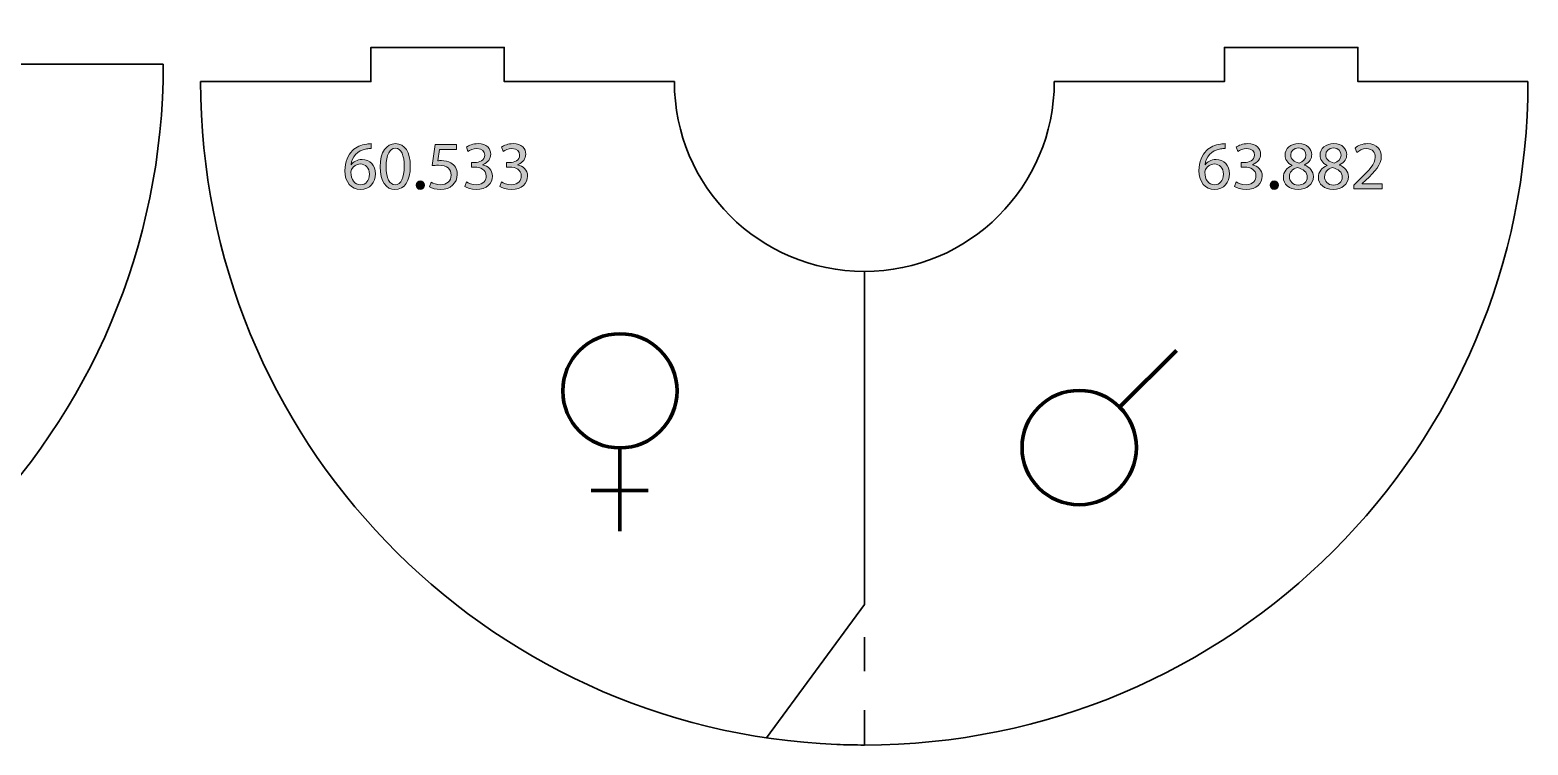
# Model space of a CAD drawing. Header units: inches. Extents: x 3 to 336, y -207 to -2.
# Drawn here: x 227.7 to 336.1, y -159.9 to -108.2 of the extents above; entities that cross this region are included whole.
import ezdxf

# ---------------------------------------------------------------- set-up
doc = ezdxf.new("R2010")
doc.units = ezdxf.units.IN
doc.header["$MEASUREMENT"] = 0
doc.linetypes.add('AI-Linetype-2', pattern=[5.291667, 2.469444, -2.822222])
doc.layers.add('cut', color=7, linetype='Continuous')
doc.layers.add('graveer', color=7, linetype='Continuous')

# ---------------------------------------------------------------- blocks, each defined once
blk = doc.blocks.new('block 30')
at = {"layer": 'graveer'}
h = blk.add_hatch(color=7, dxfattribs=at)
h.dxf.hatch_style = 2
edge = h.paths.add_edge_path()
edge.add_spline(control_points=[(252.39, -116.8), (252.3, -116.79), (252.19, -116.8), (252.07, -116.82), (251.38, -116.93), (251.02, -117.43), (250.95, -117.96), (250.95, -117.96), (250.96, -117.96), (250.96, -117.96), (251.12, -117.75), (251.38, -117.59), (251.74, -117.59), (252.31, -117.59), (252.71, -118), (252.71, -118.62), (252.71, -119.21), (252.31, -119.76), (251.64, -119.76), (250.95, -119.76), (250.5, -119.22), (250.5, -118.39), (250.5, -117.75), (250.73, -117.26), (251.05, -116.94), (251.31, -116.68), (251.67, -116.51), (252.08, -116.47), (252.2, -116.45), (252.31, -116.44), (252.39, -116.44), (252.39, -116.44), (252.39, -116.8), (252.39, -116.8)], knot_values=[0, 0, 0, 0, 1, 1, 1, 2, 2, 2, 3, 3, 3, 4, 4, 4, 5, 5, 5, 6, 6, 6, 7, 7, 7, 8, 8, 8, 9, 9, 9, 10, 10, 10, 11, 11, 11, 11], degree=3, periodic=1)
edge = h.paths.add_edge_path()
edge.add_spline(control_points=[(252.27, -118.65), (252.27, -118.19), (252.01, -117.91), (251.61, -117.91), (251.34, -117.91), (251.1, -118.08), (250.98, -118.31), (250.95, -118.36), (250.93, -118.42), (250.93, -118.5), (250.94, -119.03), (251.19, -119.42), (251.64, -119.42), (252.02, -119.42), (252.27, -119.11), (252.27, -118.65)], knot_values=[0, 0, 0, 0, 1, 1, 1, 2, 2, 2, 3, 3, 3, 4, 4, 4, 5, 5, 5, 5], degree=3, periodic=1)
h = blk.add_hatch(color=7, dxfattribs=at)
h.dxf.hatch_style = 2
edge = h.paths.add_edge_path()
edge.add_spline(control_points=[(255.23, -118.06), (255.23, -119.15), (254.82, -119.76), (254.11, -119.76), (253.48, -119.76), (253.06, -119.17), (253.05, -118.11), (253.05, -117.03), (253.51, -116.44), (254.16, -116.44), (254.84, -116.44), (255.23, -117.04), (255.23, -118.06)], knot_values=[0, 0, 0, 0, 1, 1, 1, 2, 2, 2, 3, 3, 3, 4, 4, 4, 4], degree=3, periodic=1)
edge = h.paths.add_edge_path()
edge.add_spline(control_points=[(253.48, -118.11), (253.48, -118.95), (253.74, -119.42), (254.13, -119.42), (254.58, -119.42), (254.79, -118.9), (254.79, -118.08), (254.79, -117.29), (254.59, -116.77), (254.14, -116.77), (253.76, -116.77), (253.48, -117.24), (253.48, -118.11)], knot_values=[0, 0, 0, 0, 1, 1, 1, 2, 2, 2, 3, 3, 3, 4, 4, 4, 4], degree=3, periodic=1)
h = blk.add_hatch(color=7, dxfattribs=at)
h.dxf.hatch_style = 2
edge = h.paths.add_edge_path()
edge.add_spline(control_points=[(258.57, -116.86), (258.57, -116.86), (257.34, -116.86), (257.34, -116.86), (257.34, -116.86), (257.22, -117.68), (257.22, -117.68), (257.29, -117.67), (257.36, -117.66), (257.48, -117.66), (257.73, -117.66), (257.97, -117.72), (258.17, -117.83), (258.42, -117.98), (258.63, -118.25), (258.63, -118.66), (258.63, -119.29), (258.13, -119.76), (257.43, -119.76), (257.08, -119.76), (256.79, -119.66), (256.63, -119.56), (256.63, -119.56), (256.74, -119.23), (256.74, -119.23), (256.88, -119.31), (257.14, -119.41), (257.43, -119.41), (257.84, -119.41), (258.19, -119.14), (258.19, -118.71), (258.18, -118.29), (257.91, -118), (257.27, -118), (257.08, -118), (256.94, -118.02), (256.82, -118.03), (256.82, -118.03), (257.03, -116.49), (257.03, -116.49), (257.03, -116.49), (258.57, -116.49), (258.57, -116.49), (258.57, -116.49), (258.57, -116.86), (258.57, -116.86)], knot_values=[0, 0, 0, 0, 1, 1, 1, 2, 2, 2, 3, 3, 3, 4, 4, 4, 5, 5, 5, 6, 6, 6, 7, 7, 7, 8, 8, 8, 9, 9, 9, 10, 10, 10, 11, 11, 11, 12, 12, 12, 13, 13, 13, 14, 14, 14, 15, 15, 15, 15], degree=3, periodic=1)
h = blk.add_hatch(color=7, dxfattribs=at)
h.dxf.hatch_style = 2
edge = h.paths.add_edge_path()
edge.add_spline(control_points=[(259.29, -119.2), (259.41, -119.28), (259.7, -119.41), (260, -119.41), (260.56, -119.41), (260.73, -119.05), (260.72, -118.78), (260.72, -118.33), (260.31, -118.14), (259.89, -118.14), (259.89, -118.14), (259.65, -118.14), (259.65, -118.14), (259.65, -118.14), (259.65, -117.81), (259.65, -117.81), (259.65, -117.81), (259.89, -117.81), (259.89, -117.81), (260.21, -117.81), (260.61, -117.65), (260.61, -117.27), (260.61, -117.01), (260.45, -116.79), (260.05, -116.79), (259.79, -116.79), (259.54, -116.9), (259.4, -117), (259.4, -117), (259.29, -116.68), (259.29, -116.68), (259.46, -116.56), (259.78, -116.44), (260.13, -116.44), (260.76, -116.44), (261.05, -116.81), (261.05, -117.2), (261.05, -117.53), (260.85, -117.81), (260.46, -117.96), (260.46, -117.96), (260.46, -117.97), (260.46, -117.97), (260.85, -118.05), (261.17, -118.34), (261.17, -118.79), (261.17, -119.31), (260.77, -119.76), (260, -119.76), (259.64, -119.76), (259.32, -119.64), (259.17, -119.54), (259.17, -119.54), (259.29, -119.2), (259.29, -119.2)], knot_values=[0, 0, 0, 0, 1, 1, 1, 2, 2, 2, 3, 3, 3, 4, 4, 4, 5, 5, 5, 6, 6, 6, 7, 7, 7, 8, 8, 8, 9, 9, 9, 10, 10, 10, 11, 11, 11, 12, 12, 12, 13, 13, 13, 14, 14, 14, 15, 15, 15, 16, 16, 16, 17, 17, 17, 18, 18, 18, 18], degree=3, periodic=1)
h = blk.add_hatch(color=7, dxfattribs=at)
h.dxf.hatch_style = 2
edge = h.paths.add_edge_path()
edge.add_spline(control_points=[(261.82, -119.2), (261.94, -119.28), (262.23, -119.41), (262.53, -119.41), (263.09, -119.41), (263.26, -119.05), (263.26, -118.78), (263.25, -118.33), (262.85, -118.14), (262.43, -118.14), (262.43, -118.14), (262.18, -118.14), (262.18, -118.14), (262.18, -118.14), (262.18, -117.81), (262.18, -117.81), (262.18, -117.81), (262.43, -117.81), (262.43, -117.81), (262.74, -117.81), (263.14, -117.65), (263.14, -117.27), (263.14, -117.01), (262.98, -116.79), (262.58, -116.79), (262.32, -116.79), (262.08, -116.9), (261.94, -117), (261.94, -117), (261.82, -116.68), (261.82, -116.68), (261.99, -116.56), (262.32, -116.44), (262.66, -116.44), (263.3, -116.44), (263.58, -116.81), (263.58, -117.2), (263.58, -117.53), (263.39, -117.81), (262.99, -117.96), (262.99, -117.96), (262.99, -117.97), (262.99, -117.97), (263.39, -118.05), (263.71, -118.34), (263.71, -118.79), (263.71, -119.31), (263.31, -119.76), (262.54, -119.76), (262.17, -119.76), (261.86, -119.64), (261.7, -119.54), (261.7, -119.54), (261.82, -119.2), (261.82, -119.2)], knot_values=[0, 0, 0, 0, 1, 1, 1, 2, 2, 2, 3, 3, 3, 4, 4, 4, 5, 5, 5, 6, 6, 6, 7, 7, 7, 8, 8, 8, 9, 9, 9, 10, 10, 10, 11, 11, 11, 12, 12, 12, 13, 13, 13, 14, 14, 14, 15, 15, 15, 16, 16, 16, 17, 17, 17, 18, 18, 18, 18], degree=3, periodic=1)
h = blk.add_hatch(color=7, dxfattribs=at)
h.dxf.hatch_style = 2
edge = h.paths.add_edge_path()
edge.add_spline(control_points=[(255.66, -119.44), (255.66, -119.26), (255.78, -119.13), (255.96, -119.13), (256.13, -119.13), (256.25, -119.26), (256.25, -119.44), (256.25, -119.62), (256.13, -119.76), (255.95, -119.76), (255.78, -119.76), (255.66, -119.62), (255.66, -119.44)], knot_values=[0, 0, 0, 0, 1, 1, 1, 2, 2, 2, 3, 3, 3, 4, 4, 4, 4], degree=3, periodic=1)
at = {"layer": 'graveer', "lineweight": 0}
for points, knots in [([(252.39, -116.8), (252.3, -116.79), (252.19, -116.8), (252.07, -116.82), (251.38, -116.93), (251.02, -117.43), (250.95, -117.96), (250.95, -117.96), (250.96, -117.96), (250.96, -117.96), (251.12, -117.75), (251.38, -117.59), (251.74, -117.59), (252.31, -117.59), (252.71, -118), (252.71, -118.62), (252.71, -119.21), (252.31, -119.76), (251.64, -119.76), (250.95, -119.76), (250.5, -119.22), (250.5, -118.39), (250.5, -117.75), (250.73, -117.26), (251.05, -116.94), (251.31, -116.68), (251.67, -116.51), (252.08, -116.47), (252.2, -116.45), (252.31, -116.44), (252.39, -116.44), (252.39, -116.44), (252.39, -116.8), (252.39, -116.8)], [0, 0, 0, 0, 1, 1, 1, 2, 2, 2, 3, 3, 3, 4, 4, 4, 5, 5, 5, 6, 6, 6, 7, 7, 7, 8, 8, 8, 9, 9, 9, 10, 10, 10, 11, 11, 11, 11]), ([(255.23, -118.06), (255.23, -119.15), (254.82, -119.76), (254.11, -119.76), (253.48, -119.76), (253.06, -119.17), (253.05, -118.11), (253.05, -117.03), (253.51, -116.44), (254.16, -116.44), (254.84, -116.44), (255.23, -117.04), (255.23, -118.06)], [0, 0, 0, 0, 1, 1, 1, 2, 2, 2, 3, 3, 3, 4, 4, 4, 4]), ([(253.48, -118.11), (253.48, -118.95), (253.74, -119.42), (254.13, -119.42), (254.58, -119.42), (254.79, -118.9), (254.79, -118.08), (254.79, -117.29), (254.59, -116.77), (254.14, -116.77), (253.76, -116.77), (253.48, -117.24), (253.48, -118.11)], [0, 0, 0, 0, 1, 1, 1, 2, 2, 2, 3, 3, 3, 4, 4, 4, 4]), ([(258.57, -116.86), (258.57, -116.86), (257.34, -116.86), (257.34, -116.86), (257.34, -116.86), (257.22, -117.68), (257.22, -117.68), (257.29, -117.67), (257.36, -117.66), (257.48, -117.66), (257.73, -117.66), (257.97, -117.72), (258.17, -117.83), (258.42, -117.98), (258.63, -118.25), (258.63, -118.66), (258.63, -119.29), (258.13, -119.76), (257.43, -119.76), (257.08, -119.76), (256.79, -119.66), (256.63, -119.56), (256.63, -119.56), (256.74, -119.23), (256.74, -119.23), (256.88, -119.31), (257.14, -119.41), (257.43, -119.41), (257.84, -119.41), (258.19, -119.14), (258.19, -118.71), (258.18, -118.29), (257.91, -118), (257.27, -118), (257.08, -118), (256.94, -118.02), (256.82, -118.03), (256.82, -118.03), (257.03, -116.49), (257.03, -116.49), (257.03, -116.49), (258.57, -116.49), (258.57, -116.49), (258.57, -116.49), (258.57, -116.86), (258.57, -116.86)], [0, 0, 0, 0, 1, 1, 1, 2, 2, 2, 3, 3, 3, 4, 4, 4, 5, 5, 5, 6, 6, 6, 7, 7, 7, 8, 8, 8, 9, 9, 9, 10, 10, 10, 11, 11, 11, 12, 12, 12, 13, 13, 13, 14, 14, 14, 15, 15, 15, 15]), ([(259.29, -119.2), (259.41, -119.28), (259.7, -119.41), (260, -119.41), (260.56, -119.41), (260.73, -119.05), (260.72, -118.78), (260.72, -118.33), (260.31, -118.14), (259.89, -118.14), (259.89, -118.14), (259.65, -118.14), (259.65, -118.14), (259.65, -118.14), (259.65, -117.81), (259.65, -117.81), (259.65, -117.81), (259.89, -117.81), (259.89, -117.81), (260.21, -117.81), (260.61, -117.65), (260.61, -117.27), (260.61, -117.01), (260.45, -116.79), (260.05, -116.79), (259.79, -116.79), (259.54, -116.9), (259.4, -117), (259.4, -117), (259.29, -116.68), (259.29, -116.68), (259.46, -116.56), (259.78, -116.44), (260.13, -116.44), (260.76, -116.44), (261.05, -116.81), (261.05, -117.2), (261.05, -117.53), (260.85, -117.81), (260.46, -117.96), (260.46, -117.96), (260.46, -117.97), (260.46, -117.97), (260.85, -118.05), (261.17, -118.34), (261.17, -118.79), (261.17, -119.31), (260.77, -119.76), (260, -119.76), (259.64, -119.76), (259.32, -119.64), (259.17, -119.54), (259.17, -119.54), (259.29, -119.2), (259.29, -119.2)], [0, 0, 0, 0, 1, 1, 1, 2, 2, 2, 3, 3, 3, 4, 4, 4, 5, 5, 5, 6, 6, 6, 7, 7, 7, 8, 8, 8, 9, 9, 9, 10, 10, 10, 11, 11, 11, 12, 12, 12, 13, 13, 13, 14, 14, 14, 15, 15, 15, 16, 16, 16, 17, 17, 17, 18, 18, 18, 18]), ([(261.82, -119.2), (261.94, -119.28), (262.23, -119.41), (262.53, -119.41), (263.09, -119.41), (263.26, -119.05), (263.26, -118.78), (263.25, -118.33), (262.85, -118.14), (262.43, -118.14), (262.43, -118.14), (262.18, -118.14), (262.18, -118.14), (262.18, -118.14), (262.18, -117.81), (262.18, -117.81), (262.18, -117.81), (262.43, -117.81), (262.43, -117.81), (262.74, -117.81), (263.14, -117.65), (263.14, -117.27), (263.14, -117.01), (262.98, -116.79), (262.58, -116.79), (262.32, -116.79), (262.08, -116.9), (261.94, -117), (261.94, -117), (261.82, -116.68), (261.82, -116.68), (261.99, -116.56), (262.32, -116.44), (262.66, -116.44), (263.3, -116.44), (263.58, -116.81), (263.58, -117.2), (263.58, -117.53), (263.39, -117.81), (262.99, -117.96), (262.99, -117.96), (262.99, -117.97), (262.99, -117.97), (263.39, -118.05), (263.71, -118.34), (263.71, -118.79), (263.71, -119.31), (263.31, -119.76), (262.54, -119.76), (262.17, -119.76), (261.86, -119.64), (261.7, -119.54), (261.7, -119.54), (261.82, -119.2), (261.82, -119.2)], [0, 0, 0, 0, 1, 1, 1, 2, 2, 2, 3, 3, 3, 4, 4, 4, 5, 5, 5, 6, 6, 6, 7, 7, 7, 8, 8, 8, 9, 9, 9, 10, 10, 10, 11, 11, 11, 12, 12, 12, 13, 13, 13, 14, 14, 14, 15, 15, 15, 16, 16, 16, 17, 17, 17, 18, 18, 18, 18]), ([(252.27, -118.65), (252.27, -118.19), (252.01, -117.91), (251.61, -117.91), (251.34, -117.91), (251.1, -118.08), (250.98, -118.31), (250.95, -118.36), (250.93, -118.42), (250.93, -118.5), (250.94, -119.03), (251.19, -119.42), (251.64, -119.42), (252.02, -119.42), (252.27, -119.11), (252.27, -118.65)], [0, 0, 0, 0, 1, 1, 1, 2, 2, 2, 3, 3, 3, 4, 4, 4, 5, 5, 5, 5]), ([(255.66, -119.44), (255.66, -119.26), (255.78, -119.13), (255.96, -119.13), (256.13, -119.13), (256.25, -119.26), (256.25, -119.44), (256.25, -119.62), (256.13, -119.76), (255.95, -119.76), (255.78, -119.76), (255.66, -119.62), (255.66, -119.44)], [0, 0, 0, 0, 1, 1, 1, 2, 2, 2, 3, 3, 3, 4, 4, 4, 4])]:
    blk.add_open_spline(points, degree=3, knots=knots, dxfattribs=at)
blk = doc.blocks.new('block 31')
at = {"layer": 'graveer'}
h = blk.add_hatch(color=7, dxfattribs=at)
h.dxf.hatch_style = 2
edge = h.paths.add_edge_path()
edge.add_spline(control_points=[(314.15, -116.8), (314.06, -116.79), (313.95, -116.8), (313.82, -116.82), (313.14, -116.93), (312.78, -117.43), (312.71, -117.96), (312.71, -117.96), (312.72, -117.96), (312.72, -117.96), (312.87, -117.75), (313.14, -117.59), (313.5, -117.59), (314.07, -117.59), (314.47, -118), (314.47, -118.62), (314.47, -119.21), (314.07, -119.76), (313.4, -119.76), (312.71, -119.76), (312.26, -119.22), (312.26, -118.39), (312.26, -117.75), (312.49, -117.26), (312.81, -116.94), (313.07, -116.68), (313.43, -116.51), (313.83, -116.47), (313.96, -116.45), (314.07, -116.44), (314.15, -116.44), (314.15, -116.44), (314.15, -116.8), (314.15, -116.8)], knot_values=[0, 0, 0, 0, 1, 1, 1, 2, 2, 2, 3, 3, 3, 4, 4, 4, 5, 5, 5, 6, 6, 6, 7, 7, 7, 8, 8, 8, 9, 9, 9, 10, 10, 10, 11, 11, 11, 11], degree=3, periodic=1)
edge = h.paths.add_edge_path()
edge.add_spline(control_points=[(314.03, -118.65), (314.03, -118.19), (313.76, -117.91), (313.36, -117.91), (313.1, -117.91), (312.86, -118.08), (312.74, -118.31), (312.71, -118.36), (312.69, -118.42), (312.69, -118.5), (312.7, -119.03), (312.94, -119.42), (313.4, -119.42), (313.77, -119.42), (314.03, -119.11), (314.03, -118.65)], knot_values=[0, 0, 0, 0, 1, 1, 1, 2, 2, 2, 3, 3, 3, 4, 4, 4, 5, 5, 5, 5], degree=3, periodic=1)
h = blk.add_hatch(color=7, dxfattribs=at)
h.dxf.hatch_style = 2
edge = h.paths.add_edge_path()
edge.add_spline(control_points=[(314.95, -119.2), (315.08, -119.28), (315.36, -119.41), (315.67, -119.41), (316.22, -119.41), (316.4, -119.05), (316.39, -118.78), (316.39, -118.33), (315.98, -118.14), (315.56, -118.14), (315.56, -118.14), (315.32, -118.14), (315.32, -118.14), (315.32, -118.14), (315.32, -117.81), (315.32, -117.81), (315.32, -117.81), (315.56, -117.81), (315.56, -117.81), (315.88, -117.81), (316.28, -117.65), (316.28, -117.27), (316.28, -117.01), (316.12, -116.79), (315.72, -116.79), (315.46, -116.79), (315.21, -116.9), (315.07, -117), (315.07, -117), (314.96, -116.68), (314.96, -116.68), (315.13, -116.56), (315.45, -116.44), (315.8, -116.44), (316.43, -116.44), (316.72, -116.81), (316.72, -117.2), (316.72, -117.53), (316.52, -117.81), (316.13, -117.96), (316.13, -117.96), (316.13, -117.97), (316.13, -117.97), (316.52, -118.05), (316.84, -118.34), (316.84, -118.79), (316.84, -119.31), (316.44, -119.76), (315.67, -119.76), (315.31, -119.76), (314.99, -119.64), (314.84, -119.54), (314.84, -119.54), (314.95, -119.2), (314.95, -119.2)], knot_values=[0, 0, 0, 0, 1, 1, 1, 2, 2, 2, 3, 3, 3, 4, 4, 4, 5, 5, 5, 6, 6, 6, 7, 7, 7, 8, 8, 8, 9, 9, 9, 10, 10, 10, 11, 11, 11, 12, 12, 12, 13, 13, 13, 14, 14, 14, 15, 15, 15, 16, 16, 16, 17, 17, 17, 18, 18, 18, 18], degree=3, periodic=1)
h = blk.add_hatch(color=7, dxfattribs=at)
h.dxf.hatch_style = 2
edge = h.paths.add_edge_path()
edge.add_spline(control_points=[(318.37, -118.89), (318.37, -118.48), (318.61, -118.19), (319, -118.03), (319, -118.03), (319, -118.01), (319, -118.01), (318.64, -117.84), (318.49, -117.57), (318.49, -117.29), (318.49, -116.78), (318.92, -116.44), (319.48, -116.44), (320.11, -116.44), (320.42, -116.83), (320.42, -117.23), (320.42, -117.5), (320.28, -117.79), (319.89, -117.98), (319.89, -117.98), (319.89, -117.99), (319.89, -117.99), (320.29, -118.15), (320.54, -118.43), (320.54, -118.82), (320.54, -119.38), (320.06, -119.76), (319.44, -119.76), (318.77, -119.76), (318.37, -119.36), (318.37, -118.89)], knot_values=[0, 0, 0, 0, 1, 1, 1, 2, 2, 2, 3, 3, 3, 4, 4, 4, 5, 5, 5, 6, 6, 6, 7, 7, 7, 8, 8, 8, 9, 9, 9, 10, 10, 10, 10], degree=3, periodic=1)
edge = h.paths.add_edge_path()
edge.add_spline(control_points=[(320.1, -118.87), (320.1, -118.48), (319.82, -118.29), (319.39, -118.17), (319.01, -118.27), (318.81, -118.52), (318.81, -118.83), (318.8, -119.15), (319.04, -119.44), (319.45, -119.44), (319.84, -119.44), (320.1, -119.2), (320.1, -118.87)], knot_values=[0, 0, 0, 0, 1, 1, 1, 2, 2, 2, 3, 3, 3, 4, 4, 4, 4], degree=3, periodic=1)
edge = h.paths.add_edge_path()
edge.add_spline(control_points=[(318.9, -117.26), (318.9, -117.58), (319.14, -117.75), (319.51, -117.85), (319.79, -117.76), (320, -117.56), (320, -117.27), (320, -117.01), (319.85, -116.75), (319.46, -116.75), (319.1, -116.75), (318.9, -116.98), (318.9, -117.26)], knot_values=[0, 0, 0, 0, 1, 1, 1, 2, 2, 2, 3, 3, 3, 4, 4, 4, 4], degree=3, periodic=1)
h = blk.add_hatch(color=7, dxfattribs=at)
h.dxf.hatch_style = 2
edge = h.paths.add_edge_path()
edge.add_spline(control_points=[(320.9, -118.89), (320.9, -118.48), (321.14, -118.19), (321.54, -118.03), (321.54, -118.03), (321.53, -118.01), (321.53, -118.01), (321.18, -117.84), (321.02, -117.57), (321.02, -117.29), (321.02, -116.78), (321.45, -116.44), (322.02, -116.44), (322.64, -116.44), (322.95, -116.83), (322.95, -117.23), (322.95, -117.5), (322.82, -117.79), (322.42, -117.98), (322.42, -117.98), (322.42, -117.99), (322.42, -117.99), (322.82, -118.15), (323.07, -118.43), (323.07, -118.82), (323.07, -119.38), (322.59, -119.76), (321.98, -119.76), (321.31, -119.76), (320.9, -119.36), (320.9, -118.89)], knot_values=[0, 0, 0, 0, 1, 1, 1, 2, 2, 2, 3, 3, 3, 4, 4, 4, 5, 5, 5, 6, 6, 6, 7, 7, 7, 8, 8, 8, 9, 9, 9, 10, 10, 10, 10], degree=3, periodic=1)
edge = h.paths.add_edge_path()
edge.add_spline(control_points=[(322.63, -118.87), (322.63, -118.48), (322.36, -118.29), (321.92, -118.17), (321.55, -118.27), (321.35, -118.52), (321.35, -118.83), (321.33, -119.15), (321.58, -119.44), (321.99, -119.44), (322.38, -119.44), (322.63, -119.2), (322.63, -118.87)], knot_values=[0, 0, 0, 0, 1, 1, 1, 2, 2, 2, 3, 3, 3, 4, 4, 4, 4], degree=3, periodic=1)
edge = h.paths.add_edge_path()
edge.add_spline(control_points=[(321.43, -117.26), (321.43, -117.58), (321.68, -117.75), (322.05, -117.85), (322.32, -117.76), (322.54, -117.56), (322.54, -117.27), (322.54, -117.01), (322.38, -116.75), (321.99, -116.75), (321.63, -116.75), (321.43, -116.98), (321.43, -117.26)], knot_values=[0, 0, 0, 0, 1, 1, 1, 2, 2, 2, 3, 3, 3, 4, 4, 4, 4], degree=3, periodic=1)
h = blk.add_hatch(color=7, dxfattribs=at)
h.dxf.hatch_style = 2
edge = h.paths.add_edge_path()
edge.add_spline(control_points=[(323.47, -119.7), (323.47, -119.7), (323.47, -119.44), (323.47, -119.44), (323.47, -119.44), (323.81, -119.1), (323.81, -119.1), (324.63, -118.32), (325.01, -117.91), (325.01, -117.42), (325.01, -117.1), (324.85, -116.8), (324.37, -116.8), (324.08, -116.8), (323.84, -116.94), (323.69, -117.07), (323.69, -117.07), (323.55, -116.76), (323.55, -116.76), (323.77, -116.57), (324.09, -116.44), (324.46, -116.44), (325.15, -116.44), (325.45, -116.91), (325.45, -117.37), (325.45, -117.96), (325.02, -118.44), (324.34, -119.09), (324.34, -119.09), (324.08, -119.33), (324.08, -119.33), (324.08, -119.33), (324.08, -119.34), (324.08, -119.34), (324.08, -119.34), (325.52, -119.34), (325.52, -119.34), (325.52, -119.34), (325.52, -119.7), (325.52, -119.7), (325.52, -119.7), (323.47, -119.7), (323.47, -119.7)], knot_values=[0, 0, 0, 0, 1, 1, 1, 2, 2, 2, 3, 3, 3, 4, 4, 4, 5, 5, 5, 6, 6, 6, 7, 7, 7, 8, 8, 8, 9, 9, 9, 10, 10, 10, 11, 11, 11, 12, 12, 12, 13, 13, 13, 14, 14, 14, 14], degree=3, periodic=1)
h = blk.add_hatch(color=7, dxfattribs=at)
h.dxf.hatch_style = 2
edge = h.paths.add_edge_path()
edge.add_spline(control_points=[(317.42, -119.44), (317.42, -119.26), (317.54, -119.13), (317.71, -119.13), (317.89, -119.13), (318.01, -119.26), (318.01, -119.44), (318.01, -119.62), (317.89, -119.76), (317.71, -119.76), (317.54, -119.76), (317.42, -119.62), (317.42, -119.44)], knot_values=[0, 0, 0, 0, 1, 1, 1, 2, 2, 2, 3, 3, 3, 4, 4, 4, 4], degree=3, periodic=1)
at = {"layer": 'graveer', "lineweight": 0}
for points, knots in [([(314.15, -116.8), (314.06, -116.79), (313.95, -116.8), (313.82, -116.82), (313.14, -116.93), (312.78, -117.43), (312.71, -117.96), (312.71, -117.96), (312.72, -117.96), (312.72, -117.96), (312.87, -117.75), (313.14, -117.59), (313.5, -117.59), (314.07, -117.59), (314.47, -118), (314.47, -118.62), (314.47, -119.21), (314.07, -119.76), (313.4, -119.76), (312.71, -119.76), (312.26, -119.22), (312.26, -118.39), (312.26, -117.75), (312.49, -117.26), (312.81, -116.94), (313.07, -116.68), (313.43, -116.51), (313.83, -116.47), (313.96, -116.45), (314.07, -116.44), (314.15, -116.44), (314.15, -116.44), (314.15, -116.8), (314.15, -116.8)], [0, 0, 0, 0, 1, 1, 1, 2, 2, 2, 3, 3, 3, 4, 4, 4, 5, 5, 5, 6, 6, 6, 7, 7, 7, 8, 8, 8, 9, 9, 9, 10, 10, 10, 11, 11, 11, 11]), ([(314.95, -119.2), (315.08, -119.28), (315.36, -119.41), (315.67, -119.41), (316.22, -119.41), (316.4, -119.05), (316.39, -118.78), (316.39, -118.33), (315.98, -118.14), (315.56, -118.14), (315.56, -118.14), (315.32, -118.14), (315.32, -118.14), (315.32, -118.14), (315.32, -117.81), (315.32, -117.81), (315.32, -117.81), (315.56, -117.81), (315.56, -117.81), (315.88, -117.81), (316.28, -117.65), (316.28, -117.27), (316.28, -117.01), (316.12, -116.79), (315.72, -116.79), (315.46, -116.79), (315.21, -116.9), (315.07, -117), (315.07, -117), (314.96, -116.68), (314.96, -116.68), (315.13, -116.56), (315.45, -116.44), (315.8, -116.44), (316.43, -116.44), (316.72, -116.81), (316.72, -117.2), (316.72, -117.53), (316.52, -117.81), (316.13, -117.96), (316.13, -117.96), (316.13, -117.97), (316.13, -117.97), (316.52, -118.05), (316.84, -118.34), (316.84, -118.79), (316.84, -119.31), (316.44, -119.76), (315.67, -119.76), (315.31, -119.76), (314.99, -119.64), (314.84, -119.54), (314.84, -119.54), (314.95, -119.2), (314.95, -119.2)], [0, 0, 0, 0, 1, 1, 1, 2, 2, 2, 3, 3, 3, 4, 4, 4, 5, 5, 5, 6, 6, 6, 7, 7, 7, 8, 8, 8, 9, 9, 9, 10, 10, 10, 11, 11, 11, 12, 12, 12, 13, 13, 13, 14, 14, 14, 15, 15, 15, 16, 16, 16, 17, 17, 17, 18, 18, 18, 18]), ([(318.37, -118.89), (318.37, -118.48), (318.61, -118.19), (319, -118.03), (319, -118.03), (319, -118.01), (319, -118.01), (318.64, -117.84), (318.49, -117.57), (318.49, -117.29), (318.49, -116.78), (318.92, -116.44), (319.48, -116.44), (320.11, -116.44), (320.42, -116.83), (320.42, -117.23), (320.42, -117.5), (320.28, -117.79), (319.89, -117.98), (319.89, -117.98), (319.89, -117.99), (319.89, -117.99), (320.29, -118.15), (320.54, -118.43), (320.54, -118.82), (320.54, -119.38), (320.06, -119.76), (319.44, -119.76), (318.77, -119.76), (318.37, -119.36), (318.37, -118.89)], [0, 0, 0, 0, 1, 1, 1, 2, 2, 2, 3, 3, 3, 4, 4, 4, 5, 5, 5, 6, 6, 6, 7, 7, 7, 8, 8, 8, 9, 9, 9, 10, 10, 10, 10]), ([(318.9, -117.26), (318.9, -117.58), (319.14, -117.75), (319.51, -117.85), (319.79, -117.76), (320, -117.56), (320, -117.27), (320, -117.01), (319.85, -116.75), (319.46, -116.75), (319.1, -116.75), (318.9, -116.98), (318.9, -117.26)], [0, 0, 0, 0, 1, 1, 1, 2, 2, 2, 3, 3, 3, 4, 4, 4, 4]), ([(320.9, -118.89), (320.9, -118.48), (321.14, -118.19), (321.54, -118.03), (321.54, -118.03), (321.53, -118.01), (321.53, -118.01), (321.18, -117.84), (321.02, -117.57), (321.02, -117.29), (321.02, -116.78), (321.45, -116.44), (322.02, -116.44), (322.64, -116.44), (322.95, -116.83), (322.95, -117.23), (322.95, -117.5), (322.82, -117.79), (322.42, -117.98), (322.42, -117.98), (322.42, -117.99), (322.42, -117.99), (322.82, -118.15), (323.07, -118.43), (323.07, -118.82), (323.07, -119.38), (322.59, -119.76), (321.98, -119.76), (321.31, -119.76), (320.9, -119.36), (320.9, -118.89)], [0, 0, 0, 0, 1, 1, 1, 2, 2, 2, 3, 3, 3, 4, 4, 4, 5, 5, 5, 6, 6, 6, 7, 7, 7, 8, 8, 8, 9, 9, 9, 10, 10, 10, 10]), ([(321.43, -117.26), (321.43, -117.58), (321.68, -117.75), (322.05, -117.85), (322.32, -117.76), (322.54, -117.56), (322.54, -117.27), (322.54, -117.01), (322.38, -116.75), (321.99, -116.75), (321.63, -116.75), (321.43, -116.98), (321.43, -117.26)], [0, 0, 0, 0, 1, 1, 1, 2, 2, 2, 3, 3, 3, 4, 4, 4, 4]), ([(323.47, -119.7), (323.47, -119.7), (323.47, -119.44), (323.47, -119.44), (323.47, -119.44), (323.81, -119.1), (323.81, -119.1), (324.63, -118.32), (325.01, -117.91), (325.01, -117.42), (325.01, -117.1), (324.85, -116.8), (324.37, -116.8), (324.08, -116.8), (323.84, -116.94), (323.69, -117.07), (323.69, -117.07), (323.55, -116.76), (323.55, -116.76), (323.77, -116.57), (324.09, -116.44), (324.46, -116.44), (325.15, -116.44), (325.45, -116.91), (325.45, -117.37), (325.45, -117.96), (325.02, -118.44), (324.34, -119.09), (324.34, -119.09), (324.08, -119.33), (324.08, -119.33), (324.08, -119.33), (324.08, -119.34), (324.08, -119.34), (324.08, -119.34), (325.52, -119.34), (325.52, -119.34), (325.52, -119.34), (325.52, -119.7), (325.52, -119.7), (325.52, -119.7), (323.47, -119.7), (323.47, -119.7)], [0, 0, 0, 0, 1, 1, 1, 2, 2, 2, 3, 3, 3, 4, 4, 4, 5, 5, 5, 6, 6, 6, 7, 7, 7, 8, 8, 8, 9, 9, 9, 10, 10, 10, 11, 11, 11, 12, 12, 12, 13, 13, 13, 14, 14, 14, 14]), ([(314.03, -118.65), (314.03, -118.19), (313.76, -117.91), (313.36, -117.91), (313.1, -117.91), (312.86, -118.08), (312.74, -118.31), (312.71, -118.36), (312.69, -118.42), (312.69, -118.5), (312.7, -119.03), (312.94, -119.42), (313.4, -119.42), (313.77, -119.42), (314.03, -119.11), (314.03, -118.65)], [0, 0, 0, 0, 1, 1, 1, 2, 2, 2, 3, 3, 3, 4, 4, 4, 5, 5, 5, 5]), ([(317.42, -119.44), (317.42, -119.26), (317.54, -119.13), (317.71, -119.13), (317.89, -119.13), (318.01, -119.26), (318.01, -119.44), (318.01, -119.62), (317.89, -119.76), (317.71, -119.76), (317.54, -119.76), (317.42, -119.62), (317.42, -119.44)], [0, 0, 0, 0, 1, 1, 1, 2, 2, 2, 3, 3, 3, 4, 4, 4, 4]), ([(320.1, -118.87), (320.1, -118.48), (319.82, -118.29), (319.39, -118.17), (319.01, -118.27), (318.81, -118.52), (318.81, -118.83), (318.8, -119.15), (319.04, -119.44), (319.45, -119.44), (319.84, -119.44), (320.1, -119.2), (320.1, -118.87)], [0, 0, 0, 0, 1, 1, 1, 2, 2, 2, 3, 3, 3, 4, 4, 4, 4]), ([(322.63, -118.87), (322.63, -118.48), (322.36, -118.29), (321.92, -118.17), (321.55, -118.27), (321.35, -118.52), (321.35, -118.83), (321.33, -119.15), (321.58, -119.44), (321.99, -119.44), (322.38, -119.44), (322.63, -119.2), (322.63, -118.87)], [0, 0, 0, 0, 1, 1, 1, 2, 2, 2, 3, 3, 3, 4, 4, 4, 4])]:
    blk.add_open_spline(points, degree=3, knots=knots, dxfattribs=at)

msp = doc.modelspace()

# ---------------------------------------------------------------- linework, layer by layer
at = {"layer": 'cut', "color": 7, "linetype": 'AI-Linetype-2', "lineweight": 35}
msp.add_lwpolyline([(288.07, -125.68), (288.07, -159.94)], dxfattribs=at)
at = {"layer": 'cut', "color": 7, "lineweight": 35}
msp.add_lwpolyline([(288.07, -149.77), (281, -159.43)], dxfattribs=at)
at = {"layer": 'cut', "color": 1, "lineweight": 35}
for points in [[(237.37, -110.68), (237.37, -137.19), (215.88, -158.67), (189.37, -158.67), (188.7, -158.67), (188.04, -158.66), (187.37, -158.63), (161.79, -157.59), (141.38, -136.52), (141.38, -110.68), (141.38, -110.68), (153.68, -110.68), (153.68, -110.68), (153.68, -110.68), (153.68, -108.22), (153.68, -108.22), (153.68, -108.22), (163.33, -108.22), (163.33, -108.22), (163.33, -108.22), (163.33, -110.68), (163.33, -110.68), (163.33, -110.68), (175.64, -110.68), (175.64, -110.68), (175.64, -118.26), (181.79, -124.41), (189.37, -124.41), (196.96, -124.41), (203.11, -118.26), (203.11, -110.68), (203.11, -110.68), (215.42, -110.68), (215.42, -110.68), (215.42, -110.68), (215.42, -108.22), (215.42, -108.22), (215.42, -108.22), (225.06, -108.22), (225.06, -108.22), (225.06, -108.22), (225.06, -110.68), (225.06, -110.68), (225.06, -110.68), (237.37, -110.68), (237.37, -110.68)], [(336.06, -111.95), (336.06, -138.45), (314.58, -159.94), (288.07, -159.94), (287.4, -159.94), (286.73, -159.93), (286.07, -159.9), (260.49, -158.85), (240.07, -137.78), (240.07, -111.95), (240.07, -111.95), (252.38, -111.95), (252.38, -111.95), (252.38, -111.95), (252.38, -109.48), (252.38, -109.48), (252.38, -109.48), (262.03, -109.48), (262.03, -109.48), (262.03, -109.48), (262.03, -111.95), (262.03, -111.95), (262.03, -111.95), (274.33, -111.95), (274.33, -111.95), (274.33, -119.53), (280.48, -125.68), (288.07, -125.68), (295.65, -125.68), (301.8, -119.53), (301.8, -111.95), (301.8, -111.95), (314.11, -111.95), (314.11, -111.95), (314.11, -111.95), (314.11, -109.48), (314.11, -109.48), (314.11, -109.48), (323.76, -109.48), (323.76, -109.48), (323.76, -109.48), (323.76, -111.95), (323.76, -111.95), (323.76, -111.95), (336.06, -111.95), (336.06, -111.95)]]:
    msp.add_open_spline(points, degree=3, knots=[0, 0, 0, 0, 1, 1, 1, 2, 2, 2, 3, 3, 3, 4, 4, 4, 5, 5, 5, 6, 6, 6, 7, 7, 7, 8, 8, 8, 9, 9, 9, 10, 10, 10, 11, 11, 11, 12, 12, 12, 13, 13, 13, 14, 14, 14, 15, 15, 15, 15], dxfattribs=at)
at = {"layer": 'graveer', "color": 7, "lineweight": 35}
msp.add_lwpolyline([(288.07, -125.68), (288.07, -149.77)], dxfattribs=at)
at = {"layer": 'graveer', "color": 7, "lineweight": 70}
for points in [[(306.53, -135.5), (310.64, -131.39)], [(270.39, -138.57), (270.39, -144.46)], [(268.31, -141.52), (272.44, -141.52)]]:
    msp.add_lwpolyline(points, dxfattribs=at)
for points in [[(274.52, -134.32), (274.52, -136.6), (272.67, -138.45), (270.39, -138.45), (268.11, -138.45), (266.26, -136.6), (266.26, -134.32), (266.26, -132.04), (268.11, -130.19), (270.39, -130.19), (272.67, -130.19), (274.52, -132.04), (274.52, -134.32)], [(307.74, -138.42), (307.74, -140.71), (305.89, -142.56), (303.61, -142.56), (301.32, -142.56), (299.47, -140.71), (299.47, -138.42), (299.47, -136.14), (301.32, -134.29), (303.61, -134.29), (305.89, -134.29), (307.74, -136.14), (307.74, -138.42)]]:
    msp.add_open_spline(points, degree=3, knots=[0, 0, 0, 0, 1, 1, 1, 2, 2, 2, 3, 3, 3, 4, 4, 4, 4], dxfattribs=at)

# ---------------------------------------------------------------- block references
at = {"layer": 'graveer'}
for name in ['block 30', 'block 31']:
    msp.add_blockref(name, (0, 0), dxfattribs=at)

doc.saveas('drawing.dxf')
